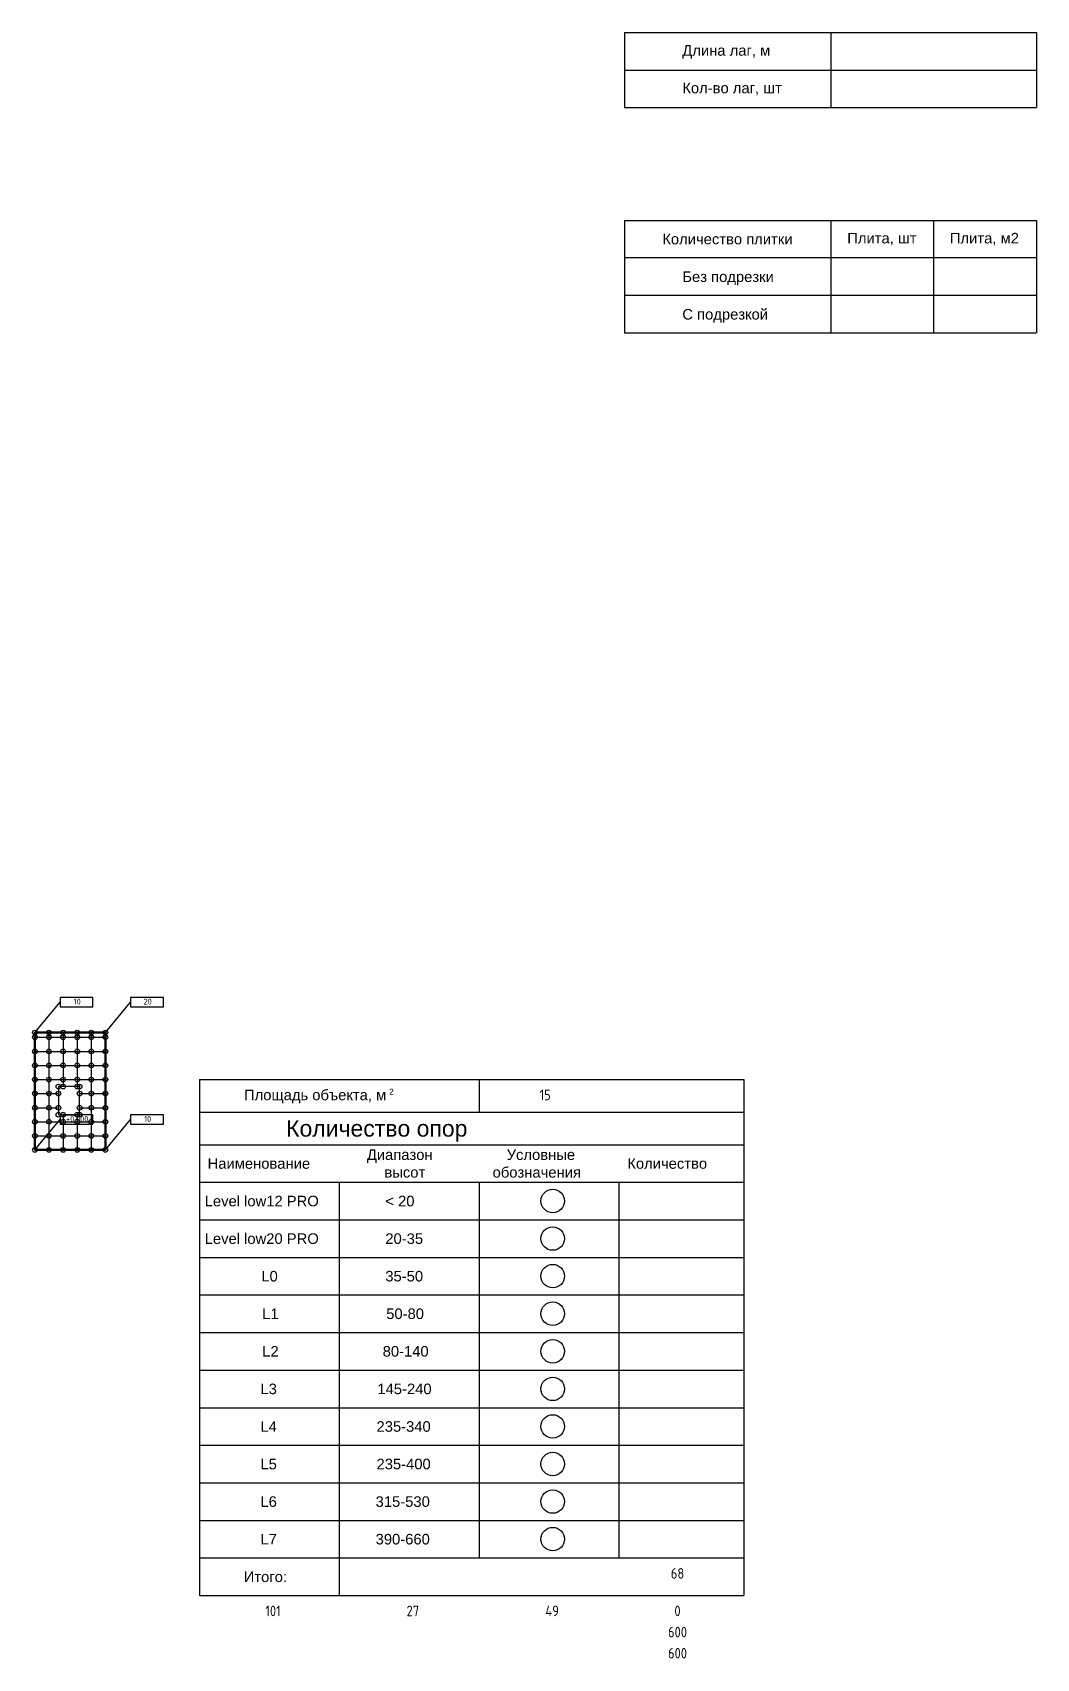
# Model space of a CAD drawing. Header units: millimetres. Extents: x -100 to 1164096, y -205848 to 318871.
# Drawn here: x -100 to 42628, y -21660 to 47596 of the extents above; entities that cross this region are included whole.
import ezdxf
from ezdxf.enums import TextEntityAlignment as Align

# ---------------------------------------------------------------- set-up
doc = ezdxf.new("R2010")
doc.units = ezdxf.units.MM
for name, color, linetype in [('_SG_Support', 7, 'Continuous'), ('линии_высот', 4, 'Continuous'), ('областиvb', 52, 'Continuous'), ('опорыvb', 7, 'Continuous'), ('сеткаvb', 8, 'Continuous')]:
    doc.layers.add(name, color=color, linetype=linetype)
doc.layers.add('контур', color=1, linetype='Continuous', lineweight=50)
doc.styles.add('clk', font='', dxfattribs={"width": 0.9})
doc.styles.add('isocpeur', font='isocpeur.ttf')
doc.styles.get("Standard").update_dxf_attribs({"font": 'arial.ttf'})
doc.styles.get('clk').set_extended_font_data('GOST B')

# ---------------------------------------------------------------- blocks, each defined once
blk = doc.blocks.new('table_lag+')
at = {"color": 0}
for p, q in [((0, 0), (0, -1600)), ((0, -1600), (0, -3200))]:
    blk.add_line(p, q, dxfattribs=at)
for p, q in [((0, 0), (17528, 0)), ((8775, 0), (8775, -1600)), ((17528, 0), (17528, -1600)), ((0, -1600), (17528, -1600)), ((8775, -1600), (8775, -3200)), ((17528, -1600), (17528, -3200)), ((0, -3200), (17528, -3200))]:
    blk.add_line(p, q)
for s, p in [('Длина лаг, м', (2455, -988)), ('Кол-во лаг, шт', (2455, -2588))]:
    blk.add_text(s, height=450, dxfattribs=at).set_placement(p)
for tag, p in [('LENGTH', (13161, -988)), ('QUANTITY', (13161, -2588))]:
    blk.add_attdef(tag, text='', height=450, dxfattribs=at).set_placement(p, align=Align.CENTER)
blk = doc.blocks.new('table_plitka+')
at = {"color": 0}
for p, q in [((0, 0), (17528, 0)), ((0, 0), (0, -1600)), ((8775, 0), (8775, -1600)), ((13150, 0), (13150, -1600)), ((17528, 0), (17528, -1600)), ((0, -1600), (0, -3200)), ((17500, -1600), (0, -1600)), ((8775, -1600), (8775, -3200)), ((13150, -1600), (13150, -3200)), ((17528, -1600), (17528, -3200)), ((17500, -3200), (0, -3200)), ((0, -3200), (0, -4800)), ((8775, -3200), (8775, -4800)), ((13150, -3200), (13150, -4800)), ((17528, -3200), (17528, -4800)), ((17500, -4800), (0, -4800))]:
    blk.add_line(p, q, dxfattribs=at)
blk.add_line((8775, -4783), (8778, -4783))
for s, p in [('Без подрезки', (2455, -2626)), ('C подрезкой', (2455, -4226))]:
    blk.add_text(s, height=450, dxfattribs=at).set_placement(p)
at = {"color": 0, "char_height": 450, "attachment_point": 5}
for s, insert, width in [('Количество плитки', (4375, -800), 8750), ('Плита, шт', (10950, -800), 4350.47), ('Плита, м2', (15313, -800), 4375.47)]:
    blk.add_mtext(s, dxfattribs=dict(at, insert=insert, width=width))
for tag, p in [('QC', (10282, -2518)), ('QCS', (14657, -2518)), ('QR', (10282, -4128)), ('QRS', (14648, -4112))]:
    blk.add_attdef(tag, p, '', height=500)
blk = doc.blocks.new('otmetka_oporvb')
at = {"linetype": 'ByBlock', "lineweight": -2}
blk.add_hatch(color=0, dxfattribs=at).paths.add_polyline_path([(-38, -32, 1), (38, 32, 1)])
at = {"color": 0, "linetype": 'ByBlock', "lineweight": -2}
blk.add_line((0, 0), (2142, 2596), dxfattribs=at)
at = {"color": 0}
blk.add_lwpolyline([(2142, 2196), (4942, 2196), (4942, 2996), (2142, 2996)], close=True, dxfattribs=at)
at = {"color": 0, "linetype": 'ByBlock', "lineweight": -2, "style": 'isocpeur'}
blk.add_attdef('OTM', text='', height=500, dxfattribs=at).set_placement((3600, 2639), align=Align.MIDDLE_CENTER)
blk = doc.blocks.new('opor_symbPRO')
at = {"color": 0, "ltscale": 20}
blk.add_circle((0, 0), 100, dxfattribs=at)
blk = doc.blocks.new('table_totl_PRO')
at = {"color": 0}
for p, q in [((0, 0), (23168, 0)), ((0, 0), (0, -21979)), ((11903, 0), (11903, -1388)), ((23168, 0), (23168, -21979)), ((0, -1388), (23168, -1388)), ((0, -2776), (23168, -2776)), ((0, -4376), (23168, -4376)), ((5952, -4376), (5952, -21979)), ((11903, -4376), (11903, -20378)), ((17855, -4376), (17855, -20378)), ((0, -5976), (23168, -5976)), ((0, -7577), (23168, -7577)), ((0, -9177), (23168, -9177)), ((0, -10777), (23168, -10777)), ((0, -12377), (23168, -12377)), ((0, -13978), (23168, -13978)), ((0, -15578), (23168, -15578)), ((0, -17178), (23168, -17178)), ((0, -18778), (23168, -18778)), ((0, -20378), (23168, -20378)), ((0, -21979), (23168, -21979))]:
    blk.add_line(p, q, dxfattribs=at)
at = {"color": 21}
blk.add_circle((15039, -5175), 500, dxfattribs=at)
at = {"color": 31}
blk.add_circle((15039, -6775), 500, dxfattribs=at)
at = {"color": 1}
blk.add_circle((15039, -8375), 500, dxfattribs=at)
at = {"color": 3}
blk.add_circle((15039, -9976), 500, dxfattribs=at)
at = {"color": 4}
blk.add_circle((15039, -11576), 500, dxfattribs=at)
at = {"color": 52}
blk.add_circle((15039, -13176), 500, dxfattribs=at)
at = {"color": 6}
blk.add_circle((15039, -14776), 500, dxfattribs=at)
at = {"color": 150}
blk.add_circle((15039, -16377), 500, dxfattribs=at)
at = {"color": 60}
blk.add_circle((15039, -17977), 500, dxfattribs=at)
at = {"color": 211}
blk.add_circle((15039, -19577), 500, dxfattribs=at)
at = {"color": 0}
for s, height, p in [('Площадь объекта, м', 450, (1902, -881)), ('2', 250, (8077, -642)), ('Количество опор', 700, (3693, -2432)), ('Наименование', 450, (351, -3801)), ('Диапазон', 450, (7127, -3426)), ('Условные', 450, (13079, -3426)), ('Количество', 450, (18214, -3801)), ('высот', 450, (7877, -4176)), ('обозначения', 450, (12481, -4176)), ('Level low12 PRO', 450, (227, -5401)), ('< 20', 450, (7915, -5401)), ('Level low20 PRO', 450, (227, -7002)), ('20-35', 450, (7915, -7002)), ('L0', 450, (2638, -8602)), ('35-50', 450, (7915, -8602)), ('L1', 450, (2676, -10202)), ('50-80', 450, (7952, -10202)), ('L2', 450, (2676, -11802)), ('80-140', 450, (7802, -11802)), ('L3', 450, (2601, -13402)), ('145-240', 450, (7577, -13402)), ('L4', 450, (2601, -15003)), ('235-340', 450, (7540, -15003)), ('L5', 450, (2601, -16603)), ('235-400', 450, (7540, -16603)), ('L6', 450, (2601, -18203)), ('315-530', 450, (7502, -18203)), ('L7', 450, (2601, -19803)), ('390-660', 450, (7502, -19803)), ('Итого:', 450, (1888, -21404))]:
    blk.add_text(s, height=height, dxfattribs=at).set_placement(p)
at = {"color": 7, "linetype": 'ByBlock', "style": 'clk', "width": 0.9}
for tag, p in [('AREA', (14719, -881)), ('LLOW12', (20351, -5258)), ('LLOW20', (20351, -6858)), ('L0', (20351, -8458)), ('L1', (20351, -10058)), ('L2', (20351, -11659)), ('L3', (20351, -13259)), ('L4', (20351, -14859)), ('L5', (20351, -16459)), ('L6', (20351, -18059)), ('L7', (20351, -19660)), ('ITOG', (20351, -21260)), ('CHPOL', (3136, -22860)), ('DOSKA', (9087, -22860)), ('LAG', (15016, -22860)), ('PLITKA', (20351, -22860)), ('VECTOR', (20351, -23760)), ('PERP', (20351, -24660))]:
    blk.add_attdef(tag, text='', height=450, dxfattribs=at).set_placement(p, align=Align.CENTER)

msp = doc.modelspace()

# ---------------------------------------------------------------- linework, layer by layer
at = {"layer": 'контур', "linetype": 'Continuous'}
msp.add_lwpolyline([(0, 0), (0, 5000), (3000, 5000), (3000, 0)], close=True, dxfattribs=at)
at = {"layer": 'линии_высот'}
msp.add_lwpolyline([(0, 0), (3000, 0), (3000, 5000), (0, 5000)], close=True, dxfattribs=at)
at = {"layer": 'областиvb'}
msp.add_lwpolyline([(1000, 1500), (1900, 1500), (1900, 2700), (1000, 2700)], close=True, dxfattribs=at)
at = {"layer": 'сеткаvb'}
for p, q in [((0, 5000), (0, 0)), ((600, 5000), (600, 0)), ((1200, 5000), (1200, 2700)), ((1800, 5000), (1800, 2700)), ((2400, 5000), (2400, 0)), ((3000, 5000), (3000, 0)), ((0, 4800), (3000, 4800)), ((0, 4200), (3000, 4200)), ((0, 3600), (3000, 3600)), ((0, 3000), (3000, 3000)), ((0, 2400), (1000, 2400)), ((1900, 2700), (1000, 2700)), ((1900, 2400), (3000, 2400)), ((0, 1800), (1000, 1800)), ((1000, 1500), (1900, 1500)), ((1200, 1500), (1200, 0)), ((1800, 1500), (1800, 0)), ((1900, 1800), (3000, 1800)), ((0, 1200), (3000, 1200)), ((0, 600), (3000, 600)), ((0, 0), (3000, 0))]:
    msp.add_line(p, q, dxfattribs=at)
at = {"layer": 'сеткаvb', "linetype": 'Continuous'}
msp.add_line((0, 5000), (3000, 5000), dxfattribs=at)

# ---------------------------------------------------------------- block references
at = {"xscale": 0.5, "yscale": 0.5, "zscale": 0.5}
for p, values in [((0, 5000), {'OTM': '10'}), ((3000, 5000), {'OTM': '20'}), ((0, 0), {'OTM': '+0.000'}), ((3000, 0), {'OTM': '10'})]:
    msp.add_blockref('otmetka_oporvb', p, dxfattribs=at).add_auto_attribs(values)
msp.add_blockref('table_totl_PRO', (7000, 3000)).add_auto_attribs({'AREA': '15', 'ITOG': '68', 'CHPOL': '101', 'DOSKA': '27', 'LAG': '49', 'PLITKA': '0', 'VECTOR': '600', 'PERP': '600'})
at = {"layer": '_SG_Support'}
for name, p in [('table_lag+', (25100.35, 47595.557)), ('table_plitka+', (25100.35, 39595.557))]:
    msp.add_blockref(name, p, dxfattribs=at)
at = {"layer": 'опорыvb', "color": 221}
for p in [(0, 5000), (0, 4800), (600, 5000), (600, 4800), (1200, 5000), (1200, 4800), (1800, 5000), (1800, 4800), (2400, 5000), (2400, 4800), (3000, 5000), (3000, 4800), (600, 4200), (1200, 4200), (1800, 4200), (2400, 4200), (3000, 4200), (600, 3600), (1200, 3600), (1800, 3600), (2400, 3600), (3000, 3600), (1000, 2700), (1200, 3000), (1200, 2700), (1800, 3000), (1800, 2700), (1900, 2700), (2400, 3000), (3000, 3000), (1900, 2400), (2400, 2400), (3000, 2400), (1800, 1500), (1900, 1800), (1900, 1500), (2400, 1800), (3000, 1800), (2400, 1200), (2400, 600), (3000, 1200), (3000, 600), (3000, 0)]:
    msp.add_blockref('opor_symbPRO', p, dxfattribs=at)
at = {"layer": 'опорыvb', "color": 2}
for p in [(0, 4200), (0, 3600), (0, 3000), (600, 3000), (0, 2400), (600, 2400), (1000, 2400), (0, 1800), (600, 1800), (1000, 1800), (1000, 1500), (1200, 1500), (0, 1200), (0, 600), (600, 1200), (600, 600), (1200, 1200), (1200, 600), (1800, 1200), (1800, 600), (600, 0), (1200, 0), (1800, 0), (2400, 0)]:
    msp.add_blockref('opor_symbPRO', p, dxfattribs=at)
at = {"layer": 'опорыvb', "color": 1}
msp.add_blockref('opor_symbPRO', (0, 0), dxfattribs=at)

doc.saveas('drawing.dxf')
